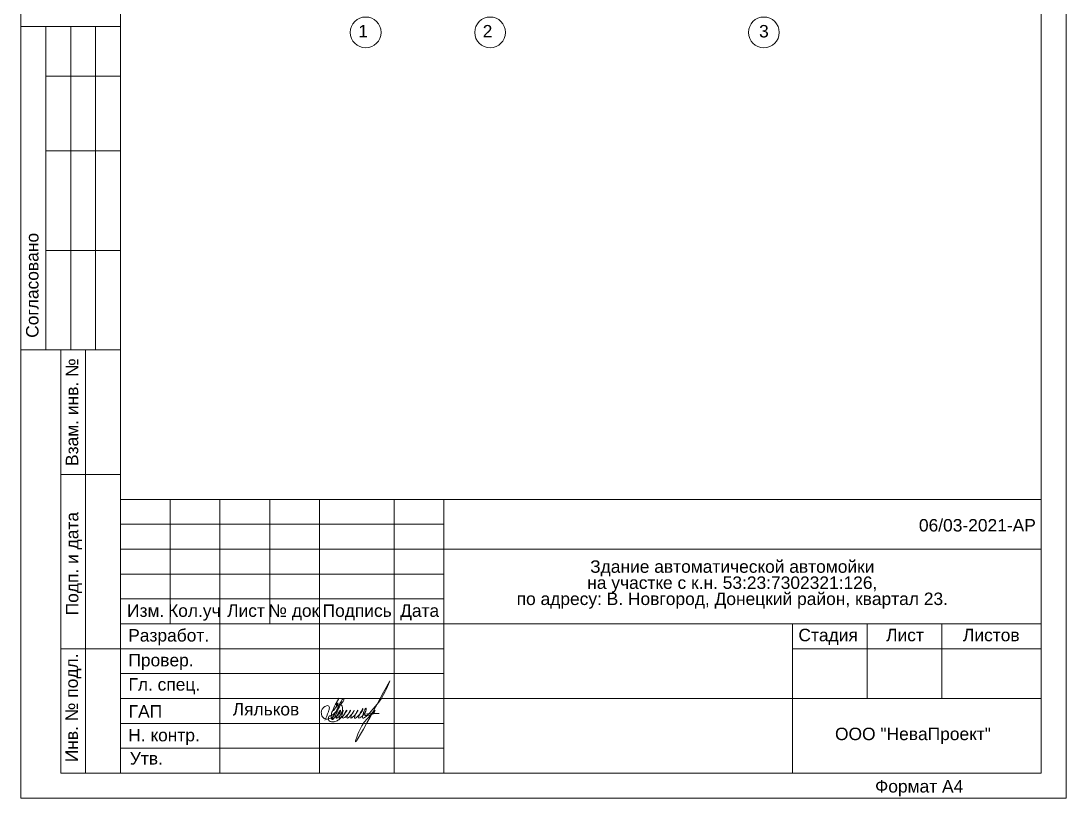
# Model space of a CAD drawing. Header units: metres. Extents: x 14775 to 14878, y 5674 to 5737.
# Drawn here: x 14798.84 to 14819.84, y 5674.05 to 5689.66 of the extents above; entities that cross this region are included whole.
import ezdxf
from ezdxf.enums import TextEntityAlignment as Align

# ---------------------------------------------------------------- set-up
doc = ezdxf.new("R2010")
doc.units = ezdxf.units.M
doc.header["$MEASUREMENT"] = 0
for name, color, linetype, lineweight in [('Level 50', 7, 'Continuous', 0), ('Level 63', 7, 'Continuous', 0), ('ТОНКАЯ', 7, 'Continuous', 30), ('ЧЕРТЕЖ', 7, 'Continuous', 0)]:
    doc.layers.add(name, color=color, linetype=linetype, lineweight=lineweight)
doc.styles.add('Style-Arial', font='arial.ttf')

# ---------------------------------------------------------------- blocks, each defined once
blk = doc.blocks.new('*U51')
at = {"layer": 'Level 50', "color": 7, "linetype": 'Continuous', "lineweight": 0}
for p, q in [((-10.489, 14.855), (-10.489, -14.845)), ((10.511, -14.845), (10.511, 14.855)), ((-10.489, -14.845), (10.511, -14.845))]:
    blk.add_line(p, q, dxfattribs=at)
at = {"layer": 'Level 50', "color": 7, "linetype": 'Continuous', "lineweight": 13}
for p, q in [((-8.489, 14.355), (-8.489, -14.345)), ((10.011, -14.345), (10.011, 14.355))]:
    blk.add_line(p, q, dxfattribs=at)
at = {"layer": 'Level 63', "color": 7, "linetype": 'Continuous', "lineweight": 13}
for p, q in [((-10.489, 0.655), (-8.489, 0.655)), ((-10.489, 0.655), (-10.489, -5.845)), ((-9.989, 0.655), (-9.989, -5.845)), ((-9.489, 0.655), (-9.489, -5.845)), ((-8.989, 0.655), (-8.989, -5.845)), ((-9.989, -0.345), (-8.489, -0.345)), ((-9.989, -1.845), (-8.489, -1.845)), ((-9.989, -3.845), (-8.489, -3.845)), ((-10.489, -5.845), (-8.489, -5.845)), ((-9.689, -5.845), (-8.489, -5.845)), ((-9.189, -14.345), (-9.189, -5.845)), ((-9.689, -8.345), (-8.489, -8.345)), ((-8.489, -8.845), (10.011, -8.845)), ((-8.489, -8.845), (-8.489, -14.345)), ((-7.489, -8.845), (-7.489, -11.345)), ((-6.489, -8.845), (-6.489, -14.345)), ((-5.489, -8.845), (-5.489, -11.345)), ((-4.489, -8.845), (-4.489, -14.345)), ((-2.989, -8.845), (-2.989, -14.345)), ((-1.989, -8.845), (-1.989, -14.345)), ((-1.989, -9.845), (10.011, -9.845)), ((-8.489, -10.845), (-1.989, -10.845)), ((-8.489, -11.345), (-1.989, -11.345)), ((-1.989, -11.345), (10.011, -11.345)), ((-9.689, -11.845), (-8.489, -11.845)), ((5.011, -11.845), (10.011, -11.845)), ((-1.989, -12.845), (10.011, -12.845)), ((-8.489, -14.345), (10.011, -14.345))]:
    blk.add_line(p, q, dxfattribs=at)
at = {"layer": 'Level 63', "color": 7, "linetype": 'Continuous', "lineweight": 0}
for p, q in [((-8.489, -9.345), (-1.989, -9.345)), ((-8.489, -9.845), (-1.989, -9.845)), ((-8.489, -10.345), (-1.989, -10.345)), ((-8.489, -11.845), (-1.989, -11.845)), ((-8.489, -12.345), (-1.989, -12.345)), ((-8.489, -12.845), (-1.989, -12.845)), ((-8.489, -13.345), (-1.989, -13.345)), ((-8.489, -13.845), (-1.989, -13.845))]:
    blk.add_line(p, q, dxfattribs=at)
at = {"layer": 'Level 63', "color": 7, "linetype": 'Continuous', "lineweight": 13, "flags": 128}
for points in [[(-8.489, -14.345), (-9.689, -14.345), (-9.689, -5.845)], [(5.011, -11.345), (5.011, -14.345)], [(6.511, -11.345), (6.511, -12.845)], [(8.011, -11.345), (8.011, -12.845)]]:
    blk.add_lwpolyline(points, dxfattribs=at)
at = {"layer": 'Level 63', "color": 7, "linetype": 'Continuous', "lineweight": 0, "style": 'Style-Arial'}
for s, p in [('Согласовано', (-10.261, -4.547)), ('Взам. инв. №', (-9.463, -7.093)), ('Подп. и дата', (-9.46, -10.136)), ('Инв. № подл.', (-9.469, -13.033))]:
    blk.add_text(s, height=0.25002, rotation=90, dxfattribs=at).set_placement(p, align=Align.MIDDLE_CENTER)
for s, p in [('Изм.', (-7.982, -11.08)), ('Кол.уч', (-7.004, -11.08)), ('Лист', (-5.966, -11.08)), ('№ док', (-5.007, -11.08)), ('Подпись', (-3.733, -11.08)), ('Дата', (-2.478, -11.08)), ('Разработ.', (-7.52, -11.576)), ('Стадия', (5.73, -11.57)), ('Лист', (7.274, -11.57)), ('Листов', (9.008, -11.57)), ('Провер.', (-7.674, -12.074)), ('Гл. спец.', (-7.608, -12.561)), ('ГАП', (-7.987, -13.103)), ('ООО "НеваПроект"', (7.434, -13.556)), ('Н. контр.', (-7.613, -13.58)), ('Утв.', (-7.969, -14.047))]:
    blk.add_text(s, height=0.25, dxfattribs=at).set_placement(p, align=Align.MIDDLE_CENTER)
at = {"layer": 'ЧЕРТЕЖ', "color": 7, "linetype": 'Continuous', "lineweight": 0, "insert": (7.559, -14.646), "char_height": 0.25, "attachment_point": 5, "line_spacing_factor": 1.214483, "style": 'Style-Arial'}
blk.add_mtext('Формат А4', dxfattribs=at)
blk = doc.blocks.new('формат А4_1')
at = {"layer": 'Level 50', "color": 7, "linetype": 'Continuous', "lineweight": 0}
blk.add_blockref('*U51', (10.489, -14.855), dxfattribs=at)

msp = doc.modelspace()

# ---------------------------------------------------------------- linework, layer by layer
at = {"layer": 'Level 63', "color": 7, "linetype": 'Continuous', "lineweight": 0}
for centre in [(14805.7694, 5689.4246), (14808.2694, 5689.4246), (14813.7694, 5689.4246)]:
    msp.add_circle(centre, 0.3091, dxfattribs=at)
at = {"layer": 'ТОНКАЯ', "color": 5, "linetype": 'Continuous', "lineweight": 13, "ltscale": 1e-06}
msp.add_spline([(14804.9473, 5675.6128), (14805.0188, 5675.7763), (14805.0363, 5675.8417), (14805.0363, 5675.8787), (14805.0146, 5675.9004), (14804.9803, 5675.9004), (14804.9265, 5675.8693), (14804.8884, 5675.8208), (14804.8783, 5675.7927), (14804.8783, 5675.7449), (14804.8902, 5675.7006), (14804.92, 5675.6584), (14804.9543, 5675.6386), (14805.0007, 5675.6309), (14805.0481, 5675.6435), (14805.0888, 5675.6621), (14805.1167, 5675.6836), (14805.1663, 5675.7696), (14805.2124, 5675.8643), (14805.2498, 5675.9412), (14805.2889, 5676.0089), (14805.3148, 5676.0452), (14805.3269, 5676.0485), (14805.3316, 5676.0311), (14805.3239, 5676.0025), (14805.3013, 5675.9713), (14805.1682, 5675.7149), (14805.1259, 5675.6417), (14805.0943, 5675.6234), (14805.0858, 5675.638), (14805.0819, 5675.6527), (14805.0766, 5675.7053), (14805.0997, 5675.7913), (14805.1657, 5675.9351), (14805.2341, 5676.0536), (14805.1665, 5675.9162), (14805.2105, 5675.9549), (14805.1209, 5675.7997), (14805.191, 5675.8905), (14805.2426, 5675.9203), (14805.2817, 5675.9099), (14805.3004, 5675.868), (14805.3059, 5675.8006), (14805.2566, 5675.6455), (14805.1956, 5675.6008), (14805.1506, 5675.582), (14805.0816, 5675.5794), (14805.0337, 5675.5997), (14805.025, 5675.6148), (14805.0198, 5675.65), (14805.0293, 5675.6858), (14805.082, 5675.705), (14805.1884, 5675.8003), (14805.1081, 5675.6422), (14805.1494, 5675.6661), (14805.2568, 5675.7734), (14805.2652, 5675.8049), (14805.1781, 5675.654), (14805.2706, 5675.7243), (14805.3182, 5675.8098), (14805.2365, 5675.6476), (14805.3492, 5675.7364), (14805.3899, 5675.8098), (14805.3041, 5675.6584), (14805.4197, 5675.7322), (14805.466, 5675.8098), (14805.3896, 5675.6568), (14805.5078, 5675.7518), (14805.5408, 5675.8098), (14805.4701, 5675.659), (14805.6076, 5675.7927), (14805.611, 5675.8012), (14805.5425, 5675.6673), (14805.7124, 5675.8253), (14805.7143, 5675.8322), (14805.6279, 5675.6649), (14805.7804, 5675.8254), (14805.7804, 5675.8455), (14805.7044, 5675.673), (14805.9133, 5675.8295), (14806.1527, 5676.1726), (14806.2467, 5676.3748), (14805.5664, 5675.1966), (14805.6938, 5675.4972), (14805.8502, 5675.6994), (14805.9568, 5675.806), (14805.9181, 5675.739), (14805.7302, 5675.7164), (14806.0382, 5675.7461)], degree=3, dxfattribs=at)

# ---------------------------------------------------------------- block references
at = {"layer": 'Level 50', "color": 7, "linetype": 'Continuous', "lineweight": 0}
msp.add_blockref('формат А4_1', (14798.8419, 5703.7458), dxfattribs=at)

# ---------------------------------------------------------------- texts
at = {"color": 7, "linetype": 'Continuous', "lineweight": 0, "style": 'Style-Arial'}
msp.add_text('Ляльков', height=0.25, dxfattribs=at).set_placement((14803.0979, 5675.831), align=Align.MIDDLE_LEFT)
at = {"color": 7, "linetype": 'Continuous', "lineweight": 0, "insert": (14818.0592, 5679.6858), "char_height": 0.25, "attachment_point": 5, "line_spacing_factor": 0.776524, "style": 'Style-Arial'}
msp.add_mtext('\\P06/03-2021-АР', dxfattribs=at)
at = {"color": 18, "linetype": 'Continuous', "lineweight": 0, "true_color": 0x000000, "insert": (14813.1351, 5678.3345), "char_height": 0.25, "attachment_point": 5, "line_spacing_factor": 0.776524, "style": 'Style-Arial'}
msp.add_mtext('Здание автоматической автомойки \\Pна участке с к.н. 53:23:7302321:126, \\Pпо адресу: В. Новгород, Донецкий район, квартал 23.', dxfattribs=at)
at = {"layer": 'Level 63', "color": 7, "linetype": 'Continuous', "lineweight": 0, "style": 'Style-Arial'}
for s, p in [('1', (14805.7176, 5689.4488)), ('2', (14808.2176, 5689.4488)), ('3', (14813.7703, 5689.4488))]:
    msp.add_text(s, height=0.25, dxfattribs=at).set_placement(p, align=Align.MIDDLE_CENTER)

doc.saveas('drawing.dxf')
